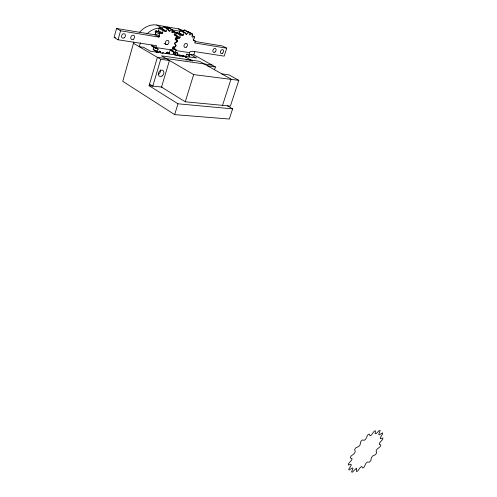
<?xml version="1.0" encoding="UTF-8"?>
<svg xmlns="http://www.w3.org/2000/svg" width="497" height="497" viewBox="0 0 497 497"><rect width="100%" height="100%" fill="white"/><g stroke="black" fill="none" stroke-linecap="round" stroke-linejoin="round"><path stroke-width="0.75" d="M186.735 54.067L188.736 55.198L189.531 54.552L189.63 52.266L190.314 51.502L192.171 51.62L192.42 51.241L224.178 56.13L226.707 48.184L194.526 42.91L195.396 42.121L195.383 41.108L193.625 40.642L193.445 39.735L194.694 37.61L194.346 36.766L192.389 37.219L191.91 36.542L192.494 34.169L191.861 33.634L190.003 34.945L189.289 34.616L189.102 32.355L188.276 32.206L186.81 34.187L185.965 34.25L185.033 32.448L184.138 32.721L183.294 35.076L182.461 35.529L176.851 32.268L176.037 32.914L175.957 35.268L180.007 37.486L179.305 38.263L177.379 38.12L176.031 37.374M180.007 37.486L180.088 35.125L180.908 34.473M157.605 52.607L156.275 51.837L156.344 50.651M160.332 52.968L160.401 51.775L159.742 51.284L157.711 52.247L153.722 49.93L153.163 49.234L154.07 46.892M166.588 28.056L167.452 27.192L172.304 29.752L172.142 32.162L172.788 32.678L174.795 31.746L175.335 32.454L174.41 34.802L174.782 35.622L176.758 35.61L176.969 36.573L175.435 38.511L175.472 39.505L177.118 40.406L176.982 41.475L175.062 42.717L174.77 43.736L175.845 45.407L175.379 46.426L173.372 46.799L172.788 47.693L173.136 49.886L172.416 50.7L170.614 50.147L169.825 50.787L169.39 53.173L168.514 53.67L166.514 52.52M157.711 52.247L157.151 51.551L158.071 49.203L157.686 48.389L155.648 48.426L155.412 47.464L156.772 45.749L118.087 39.791L114.105 37.43L116.559 28.472L154.878 34.815L155.573 33.883L155.188 31.622L155.928 30.795L157.791 31.398L158.593 30.758L159.028 28.304L159.922 27.82L163.979 30.05L165.333 31.522L166.222 31.243L167.402 28.975L168.315 28.894L168.955 31.007L169.788 31.137L171.515 29.404L172.304 29.752M155.928 30.795L161.836 33.647L162.643 33.001L163.078 30.541L163.979 30.05M175.882 55.105L173.236 53.452L173.658 51.688M177.23 55.732L177.802 53.378L177.305 52.719L175.304 53.198L171.303 50.918L170.931 50.085L174.938 52.365L175.304 53.198M118.087 39.791L120.566 30.795L116.559 28.472M133.886 42.046A21.868 16.768 -62.7 0 0 133.494 43.307L122.771 81.334L174.658 114.633L229.285 119.031L232.615 108.874L227.359 105.743M232.615 108.874L177.976 103.798L149.069 85.683L157.369 57.317L212.057 65.051M133.494 43.307L160.717 59.28L152.815 86.143L149.529 84.092M188.959 57.18L189.854 54.26L193.83 54.856L215.406 66.927L214.499 69.804M174.658 114.633L177.976 103.798M221.904 73.91L228.98 74.854L238.808 80.352L230.391 106.116L185.257 101.786L193.65 74.587L161.45 55.844L199.545 61.317L231.739 79.452M222.526 105.358L230.943 79.346M182.461 35.529L178.404 33.324L179.237 32.87L180.076 30.528L180.964 30.261L185.033 32.448M185.58 56.956L186.412 54.664L187.232 54.204L188.736 55.198M175.416 38.306L176.764 39.052L177.46 41.052L177.007 42.028L175 42.817L174.683 43.879L176.056 45.208L175.913 46.233L174.149 47.83L174.18 48.855L176 49.309L176.199 50.222L174.938 52.365M168.315 28.894L164.252 26.683L163.339 26.757L162.165 29.012L166.222 31.243M165.737 53.676L166.315 52.564L167.185 52.272L168.514 53.67M174.41 54.968L174.994 53.887M120.566 30.795L158.91 37.076L159.612 36.144L159.226 33.877L159.972 33.044M176.764 39.052L177.379 38.12M182.219 56.577L182.946 55.596L183.778 55.515L184.393 56.664M183.113 31.497L184.207 30.025L185.033 30.168L192.494 34.169M161.916 53.608L162.774 52.744L163.606 52.85M178.504 55.807L179.746 54.925L180.467 55.235M149.069 85.683L162.146 87.112M189.258 59.839L189.755 59.913M193.65 74.587L238.808 80.352M160.717 59.28L169.446 60.497L161.525 87.093L185.257 101.786M207.547 65.828L215.406 66.927M172.925 50.122L155.412 47.464L151.411 45.152L151.653 46.115L155.648 48.426M175.981 50.588L189.612 52.657M114.105 37.43L115.621 37.666M194.979 41.45L222.668 46.035L226.707 48.184M171.49 29.777L180.399 31.33M139.626 32.162A21.868 16.768 -62.7 0 1 156.779 25.043L178.299 28.845A21.383 15.979 -62.9 0 1 183.362 30.994M156.275 51.837L157.064 52.154M191.861 33.634L187.791 31.454L188.425 31.988M184.207 30.025L188.276 32.206M192.314 35.678L194.346 36.766M178.299 28.845L183.461 31.628M180.076 30.528L184.138 32.721M185.456 33.454L186.81 34.187M193.358 40.009L195.383 41.108M179.237 32.87L183.294 35.076M167.452 27.192L171.515 29.404M172.092 30.274L174.795 31.746M171.956 30.609L175.335 32.454M176.037 32.914L180.088 35.125M163.339 26.757L167.402 28.975M171.44 31.938L172.788 32.678M168.433 30.392L169.788 31.137M174.056 34.131L176.758 35.61M156.779 25.043L162.581 28.23A22.017 16.749 -62.5 0 0 146.95 33.827M175.932 36.411L179.305 38.263M163.985 30.777L165.333 31.522M159.028 28.304L163.078 30.541M175.099 39.288L177.118 40.406M176.112 40.307L177.46 41.052M158.593 30.758L162.643 33.001M157.791 31.398L161.836 33.647M155.188 31.622L159.226 33.877M155.573 33.883L159.612 36.144M189.854 54.26L196.545 58.012L150.311 51.216L143.639 47.321L139.197 46.656A22.017 16.749 -62.5 0 1 140.595 42.823M154.878 34.815L159.015 37.058M172.807 47.072L174.149 47.83M172.838 48.097L174.18 48.855M164.06 43.314L166.054 44.444M172.857 48.327L176.199 50.222M185.853 57.217L192.414 60.932M181.945 55.229L183.946 56.36L181.871 55.273M176.466 52.62L177.802 53.378M171.08 49.942L172.416 50.7M178.827 54.788L180.162 55.546L179.287 55.621L177.957 54.863M173.236 53.452L176.565 55.353M167.39 52.03L169.39 53.173M154.741 47.277L158.071 49.203M159.071 51.011L160.401 51.775M153.163 49.234L157.151 51.551M176.851 32.268L177.889 32.97M159.922 27.82L160.829 28.795M193.078 38.809A21.526 15.96 -62.8 0 1 193.582 39.897M194.681 51.179A21.526 15.96 -62.8 0 1 193.83 54.856M185.928 60.118A13.605 9.909 -61.3 0 1 192.302 60.864M179.374 56.378A13.506 9.921 -61.4 0 1 186.201 57.447M160.512 69.853A3.398 2.553 -60.6 0 1 158.176 74.308M356.678 468.721L356.479 471.541L357.728 471.044L360.424 467.255L361.723 466.49L362.748 468.081L364.158 467L365.972 463.266L367.333 462.005L369.401 462.16L370.768 460.669L371.458 457.52L372.682 455.96L375.483 454.674L376.614 452.984L376.092 450.872L377.006 449.232L380.13 446.685L380.864 445.039L379.205 444.275L379.671 442.796L382.671 439.348L382.895 437.975L380.335 438.683L380.286 437.584L382.709 433.719L382.386 432.837L379.286 434.943L378.714 434.39L380.186 430.688L379.341 430.433L376.179 433.645L375.154 433.738L375.421 430.762L374.179 431.191L371.433 435.049L370.116 435.788L369.097 434.018L367.643 435.086L365.773 438.988L364.363 440.267L362.189 440.007L360.754 441.553L360.077 444.877L358.797 446.492L355.809 447.803L354.622 449.574L355.256 451.779L354.318 453.481L350.988 456.153L350.248 457.861L352.093 458.601L351.64 460.11L348.503 463.695L348.316 465.074L351.081 464.241L351.18 465.322L348.714 469.249L349.111 470.081L352.336 467.839L352.963 468.336L351.541 471.976L352.435 472.15L355.635 468.876L356.678 468.721M222.569 53.185A2.094 1.472 -63.6 0 0 222.998 49.768A2.094 1.472 -63.6 0 0 220.388 51.85A2.094 1.472 -63.6 0 0 222.569 53.185M215.071 52.011A2.112 1.503 -63.6 0 0 215.487 48.557A2.112 1.503 -63.6 0 0 212.846 50.651A2.112 1.503 -63.6 0 0 215.071 52.011M124.312 37.747A2.323 1.845 -62.9 0 0 124.573 33.902A2.323 1.845 -62.9 0 0 121.523 36.194A2.323 1.845 -62.9 0 0 124.312 37.747M133.469 39.188A2.305 1.808 -63 0 0 133.749 35.38A2.305 1.808 -63 0 0 130.742 37.654A2.305 1.808 -63 0 0 133.469 39.188M186.375 47.128A2.187 1.609 -63.5 0 0 186.766 43.543A2.187 1.609 -63.5 0 0 183.983 45.681A2.187 1.609 -63.5 0 0 186.375 47.128M167.843 44.208A2.23 1.677 -63.4 0 0 168.203 40.543A2.23 1.677 -63.4 0 0 165.339 42.723A2.23 1.677 -63.4 0 0 167.843 44.208M161.991 76.041A3.411 2.553 -60.6 0 0 162.973 70.462A3.411 2.553 -60.6 0 0 158.394 73.457A3.411 2.553 -60.6 0 0 161.991 76.041"/></g></svg>
